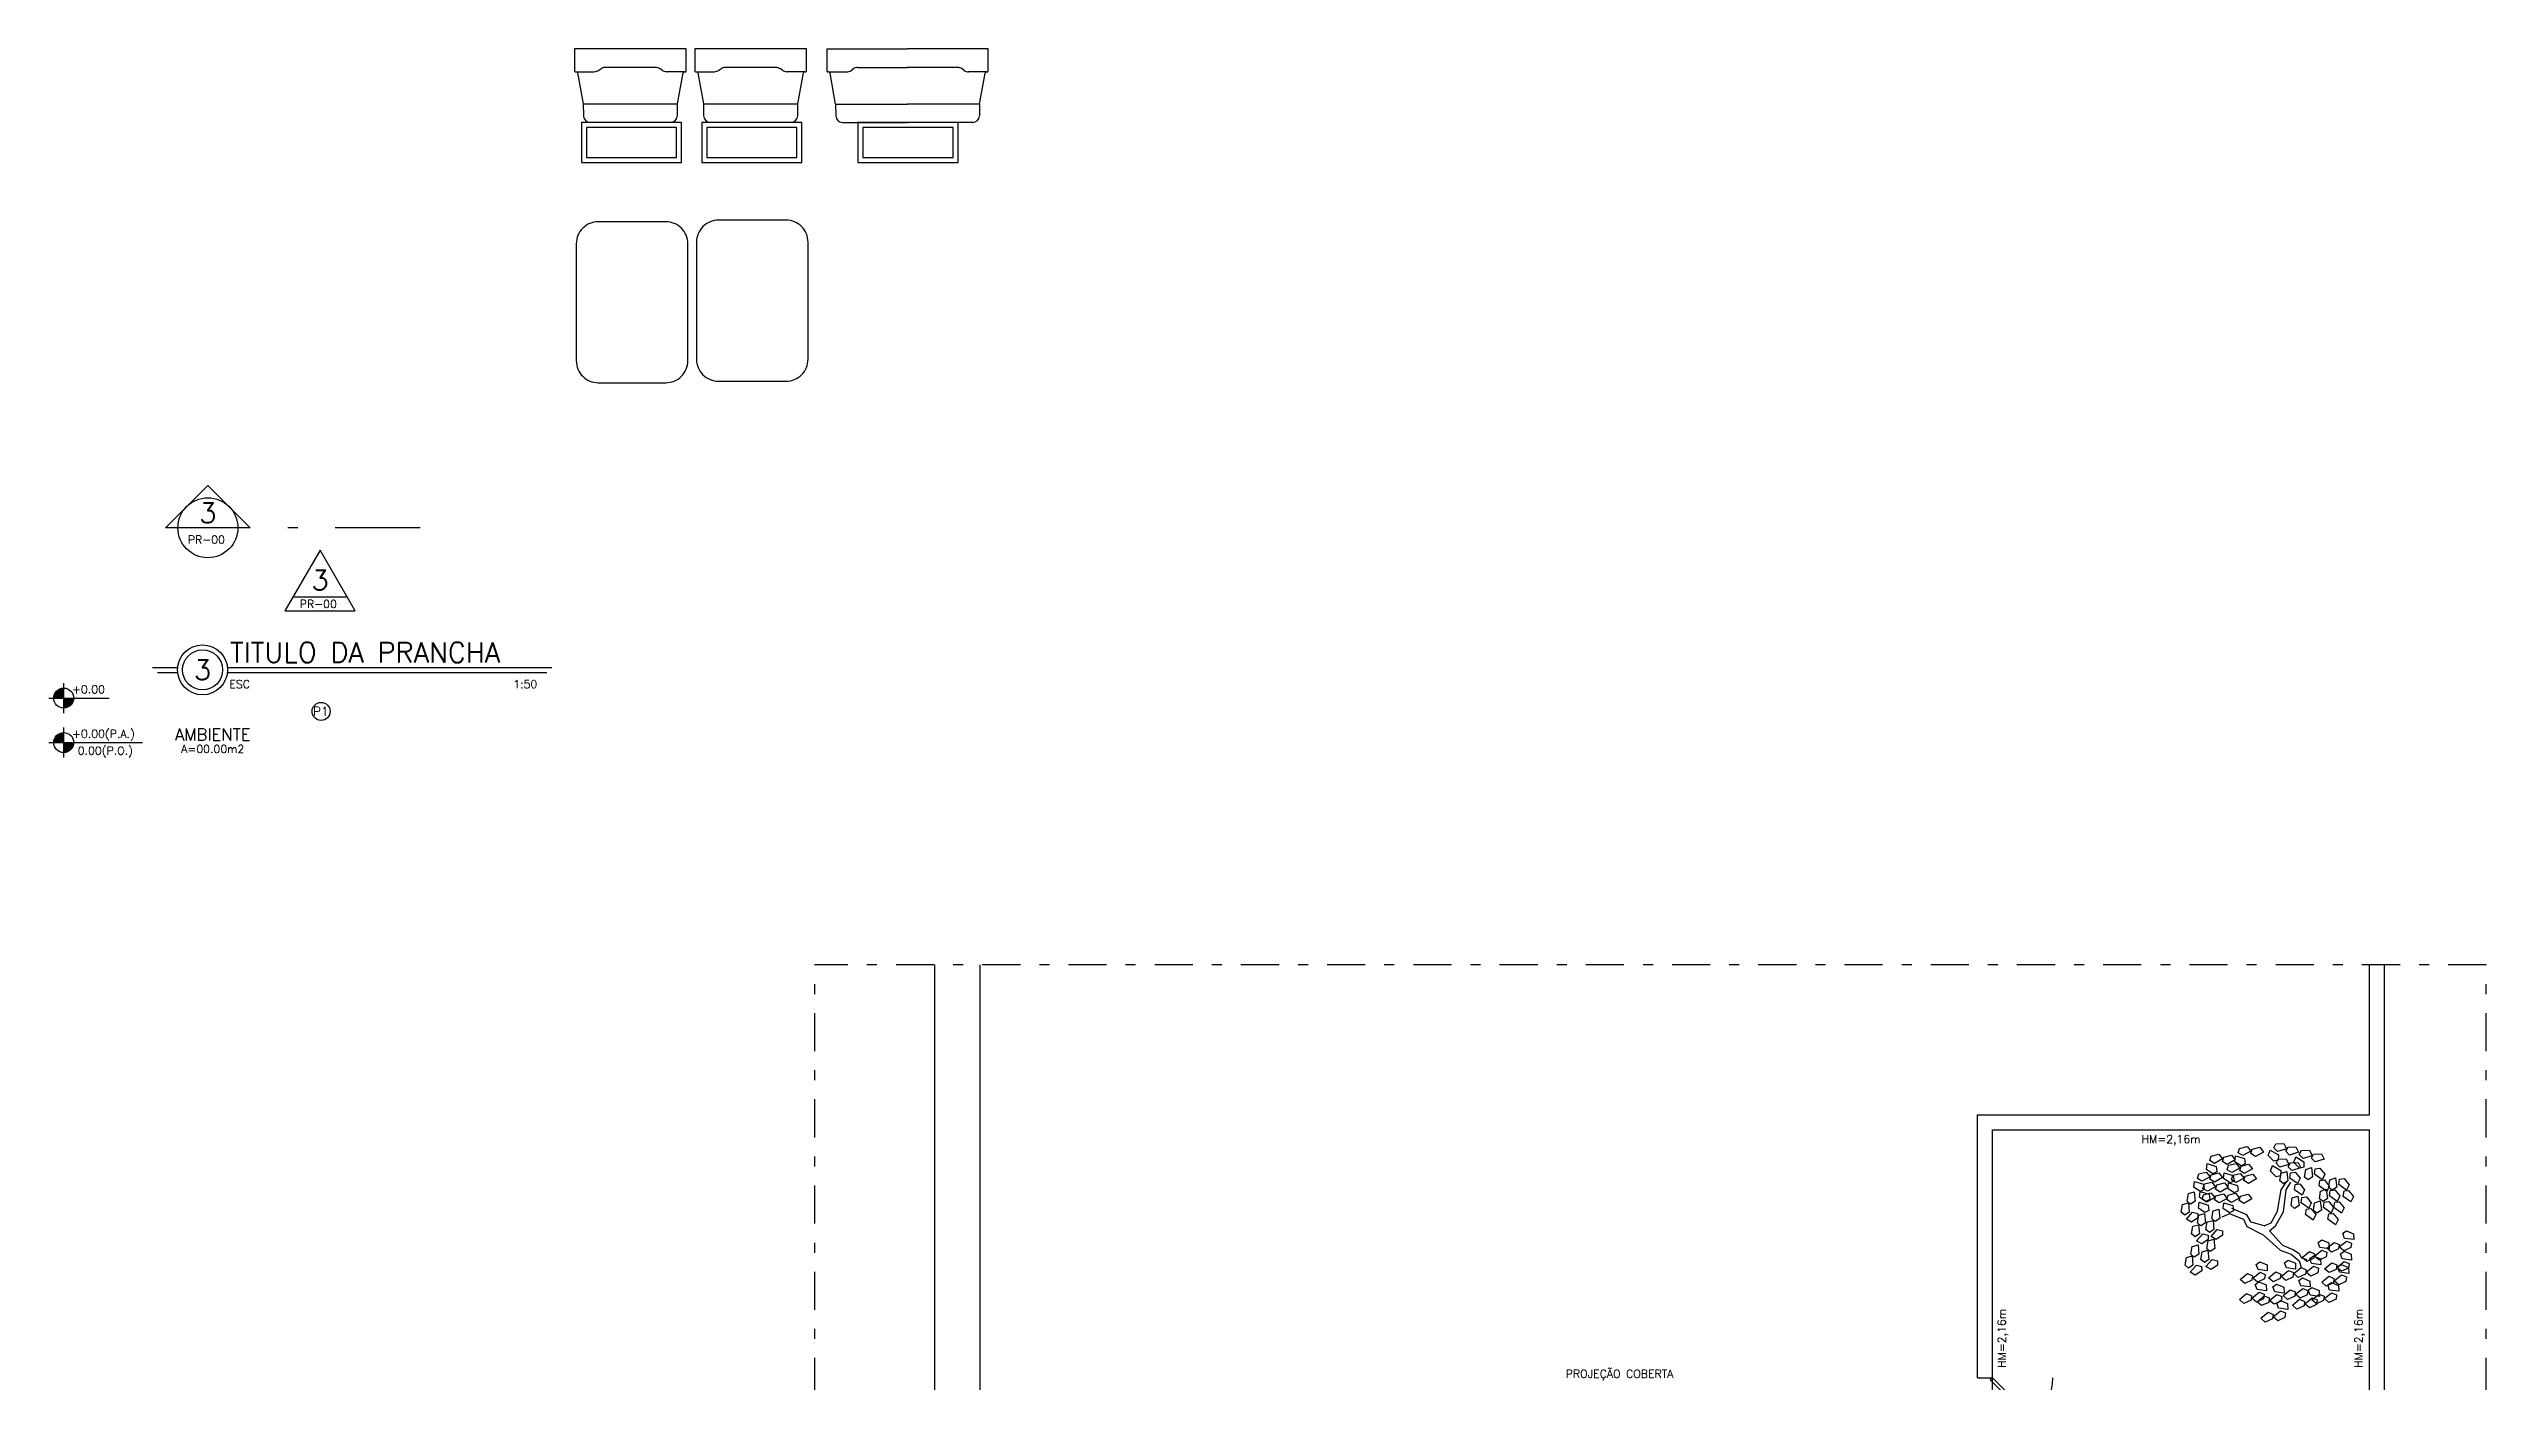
# Model space of a CAD drawing. Header units: millimetres. Extents: x 1999 to 2304, y 1614 to 1800.
# Drawn here: x 1998.93 to 2023.3, y 1642.58 to 1655.91 of the extents above; entities that cross this region are included whole.
import ezdxf
from ezdxf.enums import TextEntityAlignment as Align

# ---------------------------------------------------------------- set-up
doc = ezdxf.new("R2010")
doc.units = ezdxf.units.MM
doc.header["$LTSCALE"] = 0.03
doc.linetypes.add('DASHDOT', pattern=[25.4, 12.7, -6.35, 0, -6.35])
for name, color, linetype in [('Esquadrias', 3, 'Continuous'), ('PL09', 9, 'Continuous'), ('PL1', 1, 'Continuous'), ('PL250', 250, 'Continuous'), ('PL3', 3, 'Continuous'), ('PL6', 6, 'Continuous'), ('Texto', 4, 'Continuous'), ('Vegetação', 84, 'Continuous')]:
    doc.layers.add(name, color=color, linetype=linetype)
doc.styles.add('AMB50', font='ROMANS.SHX', dxfattribs={"height": 0.12})
doc.styles.add('COTA50', font='ROMANS.shx', dxfattribs={"height": 0.08})
doc.styles.add('TIT50', font='ROMANS.SHX', dxfattribs={"height": 0.2})

# ---------------------------------------------------------------- blocks, each defined once
blk = doc.blocks.new('CORTE50')
at = {"layer": 'PL3'}
for p, q in [((-0.424, 0), (0, 0.424)), ((0.424, 0), (0, 0.424)), ((0.424, 0), (-0.424, 0)), ((0.899, 0), (0.799, 0)), ((2.121, 0), (1.273, 0))]:
    blk.add_line(p, q, dxfattribs=at)
blk.add_circle((0, 0), 0.3, dxfattribs=at)
blk = doc.blocks.new('VISTA50')
at = {"layer": 'PL3'}
for p, q in [((0, 0), (-0.35, -0.606)), ((0.35, -0.606), (0, 0)), ((-0.269, -0.466), (0.269, -0.466)), ((-0.35, -0.606), (0.35, -0.606))]:
    blk.add_line(p, q, dxfattribs=at)
blk = doc.blocks.new('L', base_point=(1.368, 0.591))
at = {"layer": 'Vegetação', "color": 250}
for p, q in [((1.281, 0.65), (1.312, 0.675)), ((1.294, 0.6), (1.281, 0.65)), ((1.312, 0.675), (1.342, 0.621)), ((1.275, 0.567), (1.306, 0.592)), ((1.288, 0.517), (1.275, 0.567)), ((1.317, 0.508), (1.288, 0.517)), ((1.322, 0.591), (1.294, 0.6)), ((1.306, 0.592), (1.336, 0.538)), ((1.336, 0.538), (1.317, 0.508)), ((1.342, 0.621), (1.322, 0.591)), ((1.337, 0.489), (1.356, 0.548)), ((1.376, 0.484), (1.337, 0.489)), ((1.356, 0.548), (1.391, 0.554)), ((1.404, 0.527), (1.376, 0.484)), ((1.391, 0.554), (1.404, 0.527))]:
    blk.add_line(p, q, dxfattribs=at)
blk = doc.blocks.new('S-ARV19')
at = {"layer": 'Vegetação'}
for p, q in [((0.358, 0.483), (0.436, 0.605)), ((0.436, 0.605), (0.524, 0.662)), ((0.454, 0.455), (0.585, 0.615)), ((0.524, 0.662), (0.559, 0.765)), ((0.585, 0.615), (0.734, 0.662)), ((-0.843, 0.249), (-1.009, 0.361)), ((-0.843, 0.352), (-1.001, 0.446)), ((-0.405, 0.296), (-0.843, 0.352)), ((-0.414, 0.173), (-0.843, 0.249)), ((-0.177, 0.051), (-0.414, 0.173)), ((-0.116, 0.136), (-0.405, 0.296)), ((-0.116, -0.09), (-0.177, 0.051)), ((-0.019, 0.014), (-0.116, 0.136)), ((-0.019, 0.014), (0.27, 0.277)), ((0.068, -0.108), (0.235, 0.08)), ((0.235, 0.08), (0.375, 0.23)), ((0.27, 0.277), (0.358, 0.483)), ((0.375, 0.23), (0.454, 0.455)), ((-0.343, -0.446), (-0.466, -0.747)), ((-0.194, -0.352), (-0.343, -0.446)), ((-0.098, -0.437), (-0.247, -0.503)), ((-0.116, -0.09), (-0.194, -0.352)), ((0.068, -0.108), (-0.098, -0.437)), ((-0.247, -0.503), (-0.361, -0.793)), ((-0.361, -0.793), (-0.291, -0.944))]:
    blk.add_line(p, q, dxfattribs=at)
at = {"layer": 'Vegetação', "color": 250, "xscale": 3.048, "yscale": 3.048, "zscale": 3.048}
for p, rotation in [((-0.764, 1.394), 295.0165150851705), ((-0.536, 1.206), 295.0165150851705), ((0.121, 1.394), 190.1248425347958), ((0.533, 1.347), 190.1248425347958), ((0.804, 1.291), 190.1248425347958), ((-1.351, 0.831), 347.8021081598379), ((-0.974, 0.906), 295.0165150851705), ((-0.396, 0.633), 295.0165150851705), ((-0.3, 1.084), 295.0165150851705), ((0.305, 0.896), 190.1248425347958), ((0.629, 0.727), 190.1248425347958), ((1.164, 1.093), 190.1248425347958), ((1.269, 0.699), 190.1248425347958), ((-1.491, 0.314), 347.8021081598379), ((-1.176, 0.361), 347.8021081598379), ((-0.895, 0.408), 295.0165150851705), ((0.717, 0.22), 190.1248425347958), ((1.076, 0.511), 190.1248425347958), ((0.752, -0.352), 190.1248425347958), ((1.155, -0.371), 190.1248425347958), ((1.199, -0.014), 190.1248425347958), ((1.532, 0.061), 190.1248425347958), ((-0.151, -0.953), 66.16076666471405), ((0.454, -1.056), 66.16076666471405), ((-0.501, -1.451), 66.16076666471405), ((-0.063, -1.244), 66.16076666471405), ((0.568, -1.375), 66.16076666471405)]:
    blk.add_blockref('L', p, dxfattribs=dict(at, rotation=rotation))
for p in [(-1.439, -0.362), (-1.097, -0.587), (-0.895, -0.502), (-0.492, -0.596), (-1.281, -0.934), (-0.922, -1.188), (-0.72, -1.075), (-0.501, -1.094)]:
    blk.add_blockref('L', p, dxfattribs=at)
blk = doc.blocks.new('PORTA60E')
at = {"layer": 'Esquadrias'}
for p, q in [((-0.445, 0.403), (-0.424, 0.424)), ((-0.021, -0.021), (-0.445, 0.403)), ((-0.405, 0.362), (-0.429, 0.338)), ((-0.429, 0.338), (-0.383, 0.292)), ((-0.424, 0.424), (0, 0)), ((-0.398, 0.355), (-0.415, 0.339)), ((-0.415, 0.339), (-0.379, 0.297)), ((-0.384, 0.384), (-0.359, 0.408)), ((-0.383, 0.292), (-0.379, 0.297)), ((-0.377, 0.377), (-0.36, 0.393)), ((-0.36, 0.393), (-0.318, 0.357)), ((-0.359, 0.408), (-0.313, 0.362)), ((-0.313, 0.362), (-0.318, 0.357)), ((0, 0), (-0.021, -0.021))]:
    blk.add_line(p, q, dxfattribs=at)
at = {"layer": 'Esquadrias', "color": 250}
blk.add_arc((0, 0), 0.6, 90, 180, dxfattribs=at)
blk = doc.blocks.new('L495999')
for p, q in [((-0.805, 0.735), (0, 0.735)), ((-0.805, 0.512), (-0.805, 0.735)), ((0.805, 0.735), (0, 0.735)), ((0.805, 0.512), (0.805, 0.735)), ((-0.79, 0.505), (-0.798, 0.505)), ((-0.788, 0.505), (-0.61, 0.505)), ((-0.72, 0.183), (-0.775, 0.493)), ((-0.565, 0.52), (-0.545, 0.535)), ((-0.5, 0.55), (0, 0.55)), ((0.5, 0.55), (0, 0.55)), ((0.565, 0.52), (0.545, 0.535)), ((0.788, 0.505), (0.61, 0.505)), ((0.72, 0.183), (0.775, 0.493)), ((0.79, 0.505), (0.798, 0.505)), ((-0.72, 0.183), (0, 0.183)), ((-0.72, 0.183), (-0.718, 0.066)), ((-0.651, 0), (0, 0)), ((0.72, 0.183), (0, 0.183)), ((0.651, 0), (0, 0)), ((0.72, 0.183), (0.718, 0.066))]:
    blk.add_line(p, q)
for centre, radius, start, end in [((-0.798, 0.512), 0.007, 180, 269), ((-0.79, 0.49), 0.015, 10.1922, 89), ((-0.61, 0.58), 0.075, 270, 306.8699), ((-0.5, 0.475), 0.075, 90, 126.8699), ((0.5, 0.475), 0.075, 53.1301, 90), ((0.61, 0.58), 0.075, 233.1301, 270), ((0.79, 0.49), 0.015, 91, 169.8078), ((0.798, 0.512), 0.007, 271, 0), ((-0.651, 0.067), 0.067, 181, 270), ((0.651, 0.067), 0.067, 270, 359)]:
    blk.add_arc(centre, radius, start, end)
blk = doc.blocks.new('CX1000LT')
for p, q in [((0.317, 0.52), (0.297, 0.535)), ((0.54, 0.505), (0.362, 0.505)), ((-0.472, 0.183), (0.472, 0.183))]:
    blk.add_line(p, q)
blk.add_lwpolyline([(0.558, 0.512), (0.558, 0.735), (-0.558, 0.735), (-0.558, 0.512, 0.409111), (-0.551, 0.505), (-0.542, 0.505, -0.35809), (-0.528, 0.493), (-0.472, 0.183), (-0.47, 0.066, 0.409111), (-0.403, 0), (0.403, 0, 0.409111), (0.47, 0.066), (0.472, 0.183), (0.528, 0.493, -0.35809), (0.542, 0.505), (0.551, 0.505, 0.409111)], format="xyb", close=True)
blk.add_lwpolyline([(-0.54, 0.505), (-0.362, 0.505, 0.162278), (-0.317, 0.52), (-0.297, 0.535, -0.162278), (-0.252, 0.55), (0.248, 0.55, -0.179444), (0.297, 0.535)], format="xyb")
blk.add_arc((0.362, 0.58), 0.075, 233.1301, 270)

msp = doc.modelspace()

# ---------------------------------------------------------------- linework, layer by layer
at = {"color": 6}
for p, q in [((1999.966, 1649.723), (2000.218, 1649.723)), ((2000.715, 1649.723), (2003.956, 1649.723))]:
    msp.add_line(p, q, dxfattribs=at)
at = {"color": 2}
for p, q in [((2000.016, 1649.673), (2000.218, 1649.673)), ((2000.715, 1649.673), (2003.906, 1649.673))]:
    msp.add_line(p, q, dxfattribs=at)
at = {"color": 5, "linetype": 'DASHDOT'}
for p, q in [((2006.586, 1619.163), (2006.586, 1646.749)), ((2023.295, 1646.749), (2006.586, 1646.749)), ((2023.295, 1619.163), (2023.295, 1646.749))]:
    msp.add_line(p, q, dxfattribs=at)
at = {"color": 6}
msp.add_circle((2000.466, 1649.698), 0.25, dxfattribs=at)
at = {"color": 2}
msp.add_circle((2000.466, 1649.698), 0.2, dxfattribs=at)
at = {"layer": 'PL09', "const_width": 0.1}
for points in [[(1999.078, 1649.466, 0.414214), (1999.028, 1649.416, 1)], [(1999.078, 1649.366, 0.414214), (1999.128, 1649.416, 1)], [(1999.078, 1649.021, 0.414214), (1999.028, 1648.971, 1)], [(1999.078, 1648.921, 0.414214), (1999.128, 1648.971, 1)]]:
    msp.add_lwpolyline(points, format="xyb", dxfattribs=at)
at = {"layer": 'PL1'}
for p, q in [((2007.786, 1625.681), (2007.786, 1646.749)), ((2008.239, 1634.073), (2008.239, 1646.749)), ((2022.128, 1645.249), (2022.128, 1646.749)), ((2022.278, 1640.806), (2022.278, 1646.749)), ((2018.208, 1645.249), (2022.128, 1645.249)), ((2018.208, 1642.619), (2018.208, 1645.249)), ((2018.358, 1645.099), (2022.128, 1645.099)), ((2018.358, 1642.619), (2018.358, 1645.099)), ((2022.128, 1640.926), (2022.128, 1645.099)), ((2018.208, 1642.619), (2018.358, 1642.619))]:
    msp.add_line(p, q, dxfattribs=at)
at = {"layer": 'PL250'}
msp.add_line((2018.358, 1642.019), (2018.358, 1642.619), dxfattribs=at)
at = {"layer": 'PL3'}
for p, q in [((1998.928, 1649.416), (1999.531, 1649.416)), ((1999.078, 1649.266), (1999.078, 1649.566)), ((1998.928, 1648.971), (1999.865, 1648.971)), ((1999.078, 1648.821), (1999.078, 1649.121))]:
    msp.add_line(p, q, dxfattribs=at)
for centre, radius in [((1999.078, 1649.416), 0.1), ((2001.651, 1649.283), 0.09), ((1999.078, 1648.971), 0.1)]:
    msp.add_circle(centre, radius, dxfattribs=at)
at = {"layer": 'PL6'}
for points in [[(2004.253, 1655.172), (2004.253, 1654.772), (2005.253, 1654.772), (2005.253, 1655.172)], [(2004.303, 1655.122), (2004.303, 1654.822), (2005.203, 1654.822), (2005.203, 1655.122)], [(2005.456, 1655.172), (2005.456, 1654.772), (2006.456, 1654.772), (2006.456, 1655.172)], [(2005.506, 1655.122), (2005.506, 1654.822), (2006.406, 1654.822), (2006.406, 1655.122)], [(2007.018, 1655.172), (2007.018, 1654.772), (2008.018, 1654.772), (2008.018, 1655.172)], [(2007.068, 1655.122), (2007.068, 1654.822), (2007.968, 1654.822), (2007.968, 1655.122)]]:
    msp.add_lwpolyline(points, close=True, dxfattribs=at)
for points in [[(2004.202, 1652.789, 0.414214), (2004.422, 1652.569), (2005.097, 1652.569, 0.414214), (2005.317, 1652.789), (2005.317, 1653.959, 0.414214), (2005.097, 1654.179), (2004.422, 1654.179, 0.414214), (2004.202, 1653.959)], [(2005.404, 1652.804, 0.414214), (2005.624, 1652.584), (2006.299, 1652.584, 0.414214), (2006.519, 1652.804), (2006.519, 1653.974, 0.414214), (2006.299, 1654.194), (2005.624, 1654.194, 0.414214), (2005.404, 1653.974)]]:
    msp.add_lwpolyline(points, format="xyb", close=True, dxfattribs=at)

# ---------------------------------------------------------------- block references
at = {"layer": 'PL1', "xscale": -1, "rotation": 270}
msp.add_blockref('PORTA60E', (2018.358, 1642.619), dxfattribs=at)
at = {"layer": 'PL3'}
for name, p in [('CORTE50', (2000.519, 1651.119)), ('VISTA50', (2001.64, 1650.895))]:
    msp.add_blockref(name, p, dxfattribs=at)
at = {"layer": 'PL6'}
for name, p in [('CX1000LT', (2004.743, 1655.174)), ('CX1000LT', (2005.945, 1655.174)), ('L495999', (2007.514, 1655.172))]:
    msp.add_blockref(name, p, dxfattribs=at)
at = {"layer": 'Vegetação', "xscale": 0.4952572006480013, "yscale": 0.4952572006480013, "zscale": 0.4952572006480013, "rotation": 270}
msp.add_blockref('S-ARV19', (2021.121, 1644.08), dxfattribs=at)

# ---------------------------------------------------------------- texts
at = {"layer": 'Texto', "style": 'TIT50'}
for p in [(2000.519, 1651.267), (2001.64, 1650.596), (2000.466, 1649.698)]:
    msp.add_text('3', height=0.2, dxfattribs=at).set_placement(p, align=Align.MIDDLE)
at = {"layer": 'Texto'}
for s, height, style, p in [('PR-00', 0.08, 'COTA50', (2000.319, 1650.96)), ('PR-00', 0.08, 'COTA50', (2001.438, 1650.317)), ('TITULO DA PRANCHA', 0.2, 'TIT50', (2000.741, 1649.773)), ('+0.00', 0.08, 'COTA50', (1999.161, 1649.463)), ('ESC', 0.08, 'COTA50', (2000.734, 1649.515)), ('1:50', 0.08, 'COTA50', (2003.572, 1649.515)), ('+0.00(P.A.)', 0.08, 'COTA50', (1999.161, 1649.019)), (' 0.00(P.O.)', 0.08, 'COTA50', (1999.163, 1648.85))]:
    msp.add_text(s, height=height, dxfattribs=dict(at, style=style)).set_placement(p)
for s, height, style, p in [('P1', 0.09, 'AMB50', (2001.648, 1649.238)), ('AMBIENTE', 0.12, 'AMB50', (2000.568, 1648.992)), ('A=00.00m2', 0.08, 'COTA50', (2000.568, 1648.867)), ('HM=2,16m', 0.08, 'COTA50', (2020.144, 1644.966)), ('PROJEÇÃO COBERTA', 0.08, 'COTA50', (2014.631, 1642.619))]:
    msp.add_text(s, height=height, dxfattribs=dict(at, style=style)).set_placement(p, align=Align.CENTER)
at = {"layer": 'Texto', "style": 'COTA50'}
for p in [(2018.491, 1643.013), (2022.058, 1643.013)]:
    msp.add_text('HM=2,16m', height=0.08, rotation=90, dxfattribs=at).set_placement(p, align=Align.CENTER)

doc.saveas('drawing.dxf')
